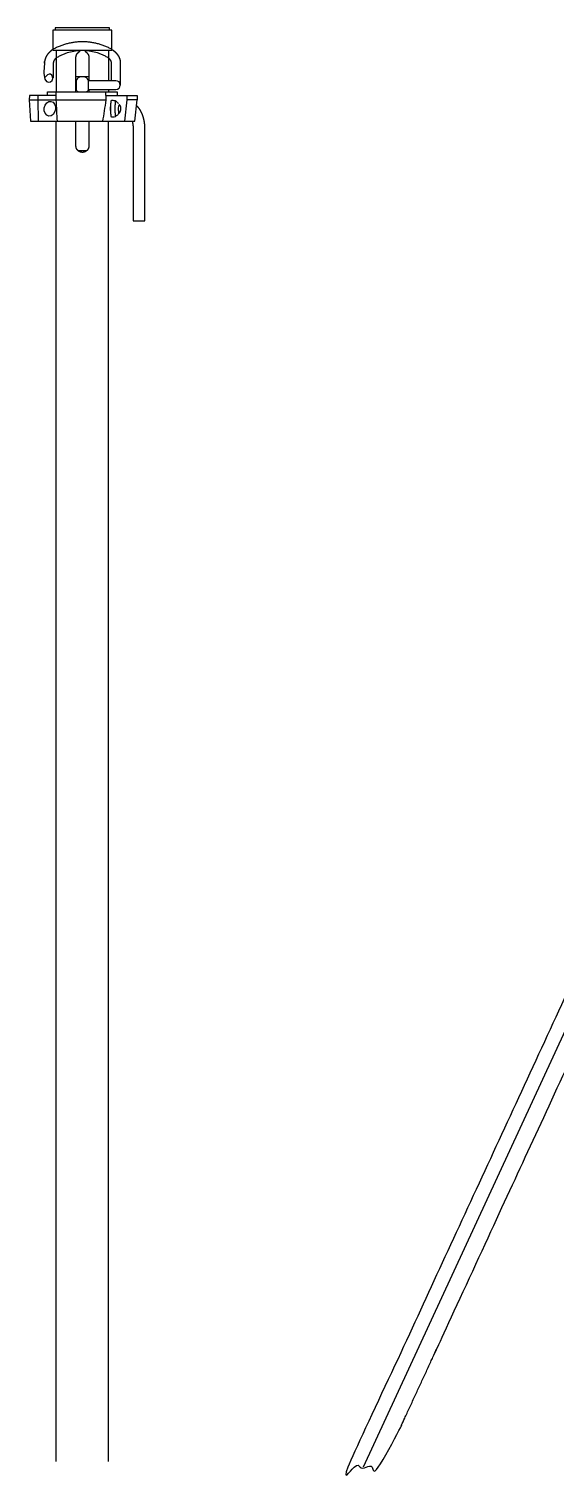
# Model space of a CAD drawing. Header units: millimetres. Extents: x 1924 to 471109, y -30014 to 109986.
# Drawn here: x 426840 to 427555, y 20399 to 22371 of the extents above; entities that cross this region are included whole.
import ezdxf

# ---------------------------------------------------------------- set-up
doc = ezdxf.new("R2010")
doc.units = ezdxf.units.MM
doc.header["$LTSCALE"] = 100
doc.linetypes.add('104', pattern=[4, 2, -2])
doc.layers.add('PERI_HIDDEN', color=30, linetype='104', plot=False)

msp = doc.modelspace()

# ---------------------------------------------------------------- linework, layer by layer
at = {"color": 0, "linetype": 'ByBlock'}
for p, q in [((426876.81, 22342.794), (426876.81, 22286.294)), ((426947.9, 22342.794), (426947.9, 22301.294)), ((426921.105, 22306.294), (426903.605, 22306.294)), ((426921.105, 22289.294), (426921.105, 22286.294)), ((426947.9, 22289.294), (426947.9, 22286.294)), ((426972.625, 22281.294), (426972.625, 22275.294)), ((426918.213, 22206.294), (426906.498, 22206.294)), ((427640.68, 21170.204), (427293.746, 20420.294))]:
    msp.add_line(p, q, dxfattribs=at)
msp.add_lwpolyline([(426952.355, 22342.794), (426952.355, 22369.794), (426872.355, 22369.794), (426872.355, 22342.794)], close=True, dxfattribs=at)
for points in [[(426949.355, 22369.794), (426949.355, 22372.794), (426875.355, 22372.794), (426875.355, 22369.794)], [(426876.81, 22332.074), (426876.74, 22332.012), (426876.67, 22331.95), (426876.601, 22331.889), (426876.533, 22331.827), (426876.466, 22331.765), (426876.399, 22331.704), (426876.333, 22331.642), (426876.267, 22331.581), (426876.203, 22331.519), (426876.139, 22331.458), (426876.075, 22331.397), (426876.012, 22331.335), (426875.95, 22331.274), (426875.889, 22331.213), (426875.829, 22331.152), (426875.769, 22331.091), (426875.709, 22331.03), (426875.651, 22330.97), (426875.593, 22330.909), (426875.536, 22330.848), (426875.48, 22330.788), (426875.424, 22330.728), (426875.369, 22330.667), (426875.315, 22330.607), (426875.261, 22330.547), (426875.209, 22330.488), (426875.156, 22330.428), (426875.105, 22330.368), (426875.054, 22330.309), (426875.004, 22330.25), (426874.955, 22330.191), (426874.906, 22330.132), (426874.858, 22330.073), (426874.81, 22330.014), (426874.764, 22329.955), (426874.718, 22329.897), (426874.672, 22329.839), (426874.627, 22329.78), (426874.583, 22329.722), (426874.54, 22329.665), (426874.497, 22329.607), (426874.455, 22329.549), (426874.413, 22329.492), (426874.373, 22329.435), (426874.332, 22329.378), (426874.293, 22329.321), (426874.254, 22329.264), (426874.215, 22329.208), (426874.178, 22329.151), (426874.141, 22329.095), (426874.104, 22329.039), (426874.068, 22328.983), (426874.033, 22328.927), (426873.998, 22328.872), (426873.964, 22328.817), (426873.931, 22328.762), (426873.898, 22328.707), (426873.865, 22328.652), (426873.834, 22328.597), (426873.803, 22328.543), (426873.772, 22328.489), (426873.742, 22328.435), (426873.713, 22328.381), (426873.684, 22328.327), (426873.656, 22328.274), (426873.628, 22328.22), (426873.601, 22328.167), (426873.574, 22328.115), (426873.548, 22328.062), (426873.523, 22328.01), (426873.498, 22327.957), (426873.474, 22327.905), (426873.45, 22327.854), (426873.427, 22327.802), (426873.404, 22327.751), (426873.382, 22327.7), (426873.36, 22327.649), (426873.339, 22327.598), (426873.318, 22327.548), (426873.298, 22327.497), (426873.279, 22327.447), (426873.259, 22327.398), (426873.241, 22327.348), (426873.223, 22327.299), (426873.205, 22327.25), (426873.188, 22327.201), (426873.172, 22327.152), (426873.156, 22327.104), (426873.14, 22327.056), (426873.125, 22327.008), (426873.11, 22326.96), (426873.096, 22326.913), (426873.082, 22326.865), (426873.069, 22326.818), (426873.056, 22326.771), (426873.044, 22326.725), (426873.032, 22326.678), (426873.02, 22326.632), (426873.009, 22326.586), (426872.998, 22326.539), (426872.988, 22326.494), (426872.978, 22326.448), (426872.968, 22326.402), (426872.959, 22326.357), (426872.95, 22326.311), (426872.942, 22326.266), (426872.934, 22326.221), (426872.927, 22326.176), (426872.919, 22326.131), (426872.913, 22326.087), (426872.906, 22326.042), (426872.9, 22325.997), (426872.895, 22325.953), (426872.89, 22325.909), (426872.885, 22325.864), (426872.88, 22325.82), (426872.876, 22325.776), (426872.873, 22325.732), (426872.866, 22325.644), (426872.861, 22325.556), (426872.858, 22325.469), (426872.856, 22325.381), (426872.855, 22325.294), (426872.855, 22305.294)], [(426903.605, 22286.294), (426903.605, 22332.794), (426903.607, 22332.939), (426903.61, 22333.085), (426903.617, 22333.231), (426903.626, 22333.378), (426903.637, 22333.526), (426903.651, 22333.674), (426903.668, 22333.822), (426903.687, 22333.97), (426903.708, 22334.118), (426903.733, 22334.267), (426903.759, 22334.416), (426903.789, 22334.564), (426903.82, 22334.712), (426903.855, 22334.86), (426903.892, 22335.008), (426903.932, 22335.155), (426903.974, 22335.301), (426904.018, 22335.447), (426904.066, 22335.592), (426904.116, 22335.737), (426904.168, 22335.881), (426904.223, 22336.023), (426904.281, 22336.165), (426904.341, 22336.305), (426904.404, 22336.445), (426904.469, 22336.583), (426904.536, 22336.72), (426904.606, 22336.855), (426904.678, 22336.989), (426904.753, 22337.122), (426904.829, 22337.253), (426904.908, 22337.383), (426904.988, 22337.511), (426905.071, 22337.637), (426905.155, 22337.762), (426905.241, 22337.885), (426905.329, 22338.006), (426905.419, 22338.125), (426905.511, 22338.242), (426905.604, 22338.358), (426905.698, 22338.471), (426905.794, 22338.582), (426905.891, 22338.691), (426905.99, 22338.798), (426906.09, 22338.902), (426906.191, 22339.004), (426906.294, 22339.105), (426906.4, 22339.204), (426906.508, 22339.303), (426906.617, 22339.399), (426906.729, 22339.495), (426906.844, 22339.589), (426906.96, 22339.681), (426907.078, 22339.772), (426907.198, 22339.861), (426907.32, 22339.949), (426907.443, 22340.034), (426907.569, 22340.118), (426907.696, 22340.199), (426907.825, 22340.279), (426907.955, 22340.357), (426908.087, 22340.432), (426908.22, 22340.505), (426908.355, 22340.576), (426908.355, 22342.794)], [(426916.355, 22342.794), (426916.355, 22340.576), (426916.49, 22340.505), (426916.624, 22340.432), (426916.756, 22340.357), (426916.886, 22340.279), (426917.015, 22340.199), (426917.142, 22340.118), (426917.267, 22340.034), (426917.391, 22339.949), (426917.513, 22339.861), (426917.633, 22339.772), (426917.751, 22339.681), (426917.867, 22339.589), (426917.981, 22339.495), (426918.093, 22339.399), (426918.203, 22339.303), (426918.311, 22339.204), (426918.416, 22339.105), (426918.519, 22339.004), (426918.621, 22338.902), (426918.721, 22338.798), (426918.819, 22338.691), (426918.917, 22338.582), (426919.013, 22338.471), (426919.107, 22338.358), (426919.2, 22338.242), (426919.291, 22338.125), (426919.381, 22338.006), (426919.469, 22337.885), (426919.556, 22337.762), (426919.64, 22337.637), (426919.722, 22337.511), (426919.803, 22337.383), (426919.882, 22337.253), (426919.958, 22337.122), (426920.032, 22336.989), (426920.105, 22336.855), (426920.174, 22336.72), (426920.242, 22336.583), (426920.307, 22336.445), (426920.37, 22336.305), (426920.43, 22336.165), (426920.488, 22336.023), (426920.543, 22335.881), (426920.595, 22335.737), (426920.645, 22335.592), (426920.692, 22335.447), (426920.737, 22335.301), (426920.779, 22335.155), (426920.819, 22335.008), (426920.856, 22334.86), (426920.89, 22334.712), (426920.922, 22334.564), (426920.951, 22334.416), (426920.978, 22334.267), (426921.002, 22334.118), (426921.024, 22333.97), (426921.043, 22333.822), (426921.06, 22333.674), (426921.074, 22333.526), (426921.085, 22333.378), (426921.094, 22333.231), (426921.1, 22333.085), (426921.104, 22332.939), (426921.105, 22332.794), (426921.105, 22301.294)], [(426951.855, 22301.294), (426951.855, 22325.294), (426951.855, 22325.381), (426951.853, 22325.469), (426951.849, 22325.557), (426951.845, 22325.645), (426951.839, 22325.734), (426951.831, 22325.823), (426951.822, 22325.912), (426951.817, 22325.957), (426951.812, 22326.002), (426951.806, 22326.047), (426951.8, 22326.092), (426951.793, 22326.137), (426951.786, 22326.182), (426951.779, 22326.228), (426951.771, 22326.273), (426951.763, 22326.319), (426951.754, 22326.365), (426951.745, 22326.41), (426951.736, 22326.456), (426951.726, 22326.503), (426951.716, 22326.549), (426951.705, 22326.595), (426951.694, 22326.642), (426951.683, 22326.688), (426951.671, 22326.735), (426951.658, 22326.782), (426951.645, 22326.829), (426951.632, 22326.877), (426951.618, 22326.924), (426951.604, 22326.972), (426951.589, 22327.019), (426951.574, 22327.067), (426951.558, 22327.115), (426951.542, 22327.164), (426951.526, 22327.212), (426951.509, 22327.261), (426951.491, 22327.309), (426951.473, 22327.358), (426951.454, 22327.407), (426951.435, 22327.457), (426951.416, 22327.506), (426951.396, 22327.556), (426951.375, 22327.606), (426951.354, 22327.656), (426951.332, 22327.706), (426951.31, 22327.756), (426951.287, 22327.807), (426951.264, 22327.858), (426951.24, 22327.909), (426951.216, 22327.96), (426951.191, 22328.012), (426951.166, 22328.063), (426951.14, 22328.115), (426951.114, 22328.167), (426951.086, 22328.22), (426951.059, 22328.272), (426951.031, 22328.325), (426951.002, 22328.378), (426950.973, 22328.431), (426950.943, 22328.485), (426950.912, 22328.539), (426950.881, 22328.593), (426950.85, 22328.647), (426950.817, 22328.701), (426950.785, 22328.756), (426950.751, 22328.811), (426950.717, 22328.866), (426950.682, 22328.922), (426950.647, 22328.978), (426950.611, 22329.033), (426950.575, 22329.09), (426950.537, 22329.146), (426950.5, 22329.202), (426950.461, 22329.259), (426950.422, 22329.316), (426950.382, 22329.373), (426950.342, 22329.43), (426950.301, 22329.488), (426950.259, 22329.545), (426950.216, 22329.603), (426950.173, 22329.661), (426950.13, 22329.719), (426950.085, 22329.777), (426950.04, 22329.836), (426949.995, 22329.894), (426949.948, 22329.953), (426949.901, 22330.012), (426949.854, 22330.071), (426949.805, 22330.13), (426949.756, 22330.189), (426949.707, 22330.248), (426949.656, 22330.308), (426949.605, 22330.368), (426949.554, 22330.427), (426949.501, 22330.487), (426949.448, 22330.547), (426949.395, 22330.607), (426949.34, 22330.667), (426949.285, 22330.728), (426949.23, 22330.788), (426949.173, 22330.849), (426949.116, 22330.909), (426949.058, 22330.97), (426949, 22331.031), (426948.941, 22331.091), (426948.881, 22331.152), (426948.821, 22331.213), (426948.759, 22331.274), (426948.697, 22331.336), (426948.635, 22331.397), (426948.572, 22331.458), (426948.508, 22331.519), (426948.443, 22331.581), (426948.378, 22331.642), (426948.311, 22331.704), (426948.245, 22331.765), (426948.177, 22331.827), (426948.109, 22331.889), (426948.04, 22331.95), (426947.971, 22332.012), (426947.9, 22332.074)], [(426952.434, 22343.7), (426952.434, 22343.7), (426952.513, 22343.646), (426952.591, 22343.592), (426952.669, 22343.538), (426952.747, 22343.484), (426952.825, 22343.43), (426952.903, 22343.375), (426952.98, 22343.321), (426953.057, 22343.266), (426953.134, 22343.211), (426953.211, 22343.156), (426953.288, 22343.101), (426953.364, 22343.045), (426953.44, 22342.99), (426953.516, 22342.934), (426953.592, 22342.879), (426953.667, 22342.823), (426953.743, 22342.767), (426953.818, 22342.71), (426953.893, 22342.654), (426953.967, 22342.598), (426954.042, 22342.541), (426954.116, 22342.484), (426954.19, 22342.427), (426954.264, 22342.37), (426954.337, 22342.313), (426954.411, 22342.256), (426954.484, 22342.198), (426954.557, 22342.141), (426954.629, 22342.083), (426954.702, 22342.025), (426954.774, 22341.967), (426954.846, 22341.909), (426954.918, 22341.851), (426954.99, 22341.792), (426955.061, 22341.733), (426955.132, 22341.675), (426955.203, 22341.616), (426955.274, 22341.557), (426955.344, 22341.497), (426955.415, 22341.438), (426955.485, 22341.379), (426955.555, 22341.319), (426955.624, 22341.259), (426955.694, 22341.199), (426955.763, 22341.139), (426955.832, 22341.079), (426955.9, 22341.018), (426955.969, 22340.958), (426956.037, 22340.897), (426956.105, 22340.836), (426956.173, 22340.775), (426956.241, 22340.714), (426956.308, 22340.653), (426956.375, 22340.592), (426956.442, 22340.53), (426956.509, 22340.468), (426956.575, 22340.406), (426956.641, 22340.344), (426956.707, 22340.282), (426956.773, 22340.22), (426956.839, 22340.157), (426956.904, 22340.094), (426956.969, 22340.032), (426957.034, 22339.969), (426957.098, 22339.905), (426957.163, 22339.842), (426957.227, 22339.779), (426957.29, 22339.715), (426957.354, 22339.651), (426957.417, 22339.587), (426957.481, 22339.523), (426957.543, 22339.459), (426957.606, 22339.395), (426957.668, 22339.33), (426957.731, 22339.266), (426957.792, 22339.201), (426957.854, 22339.136), (426957.916, 22339.071), (426957.977, 22339.005), (426958.038, 22338.94), (426958.098, 22338.874), (426958.159, 22338.809), (426958.219, 22338.743), (426958.279, 22338.677), (426958.338, 22338.61), (426958.398, 22338.544), (426958.457, 22338.478), (426958.515, 22338.411), (426958.574, 22338.344), (426958.632, 22338.277), (426958.69, 22338.21), (426958.748, 22338.143), (426958.806, 22338.075), (426958.863, 22338.008), (426958.92, 22337.94), (426958.977, 22337.872), (426959.033, 22337.804), (426959.089, 22337.736), (426959.145, 22337.667), (426959.201, 22337.599), (426959.256, 22337.53), (426959.311, 22337.461), (426959.366, 22337.392), (426959.421, 22337.323), (426959.475, 22337.254), (426959.529, 22337.184), (426959.583, 22337.115), (426959.636, 22337.045), (426959.689, 22336.975), (426959.742, 22336.905), (426959.795, 22336.835), (426959.847, 22336.764), (426959.899, 22336.694), (426959.951, 22336.623), (426960.002, 22336.552), (426960.053, 22336.481), (426960.104, 22336.41), (426960.155, 22336.339), (426960.205, 22336.267), (426960.255, 22336.196), (426960.305, 22336.124), (426960.354, 22336.052), (426960.404, 22335.98), (426960.452, 22335.908), (426960.501, 22335.835), (426960.549, 22335.763), (426960.597, 22335.69), (426960.645, 22335.617), (426960.692, 22335.544), (426960.739, 22335.471), (426960.786, 22335.398), (426960.832, 22335.324), (426960.879, 22335.25), (426960.924, 22335.177), (426960.97, 22335.103), (426961.015, 22335.028), (426961.06, 22334.954), (426961.105, 22334.88), (426961.149, 22334.805), (426961.193, 22334.73), (426961.237, 22334.656), (426961.28, 22334.581), (426961.323, 22334.505), (426961.366, 22334.43), (426961.408, 22334.354), (426961.451, 22334.279), (426961.492, 22334.203), (426961.534, 22334.127), (426961.575, 22334.051), (426961.616, 22333.974), (426961.656, 22333.898), (426961.697, 22333.821), (426961.736, 22333.745), (426961.776, 22333.668), (426961.815, 22333.591), (426961.854, 22333.513), (426961.893, 22333.436), (426961.931, 22333.358), (426961.969, 22333.281), (426962.007, 22333.203), (426962.044, 22333.125), (426962.081, 22333.046), (426962.117, 22332.968), (426962.153, 22332.89), (426962.189, 22332.811), (426962.225, 22332.732), (426962.26, 22332.653), (426962.295, 22332.574), (426962.329, 22332.495), (426962.363, 22332.415), (426962.397, 22332.336), (426962.43, 22332.256), (426962.463, 22332.176), (426962.496, 22332.096), (426962.528, 22332.016), (426962.56, 22331.936), (426962.592, 22331.855), (426962.623, 22331.775), (426962.654, 22331.694), (426962.684, 22331.613), (426962.714, 22331.532), (426962.744, 22331.451), (426962.773, 22331.37), (426962.802, 22331.289), (426962.831, 22331.207), (426962.859, 22331.126), (426962.887, 22331.044), (426962.915, 22330.962), (426962.942, 22330.881), (426962.969, 22330.798), (426962.995, 22330.716), (426963.021, 22330.634), (426963.047, 22330.552), (426963.072, 22330.469), (426963.097, 22330.387), (426963.121, 22330.304), (426963.145, 22330.221), (426963.169, 22330.138), (426963.192, 22330.055), (426963.215, 22329.972), (426963.238, 22329.889), (426963.26, 22329.806), (426963.282, 22329.722), (426963.303, 22329.639), (426963.324, 22329.555), (426963.345, 22329.472), (426963.365, 22329.388), (426963.385, 22329.304), (426963.404, 22329.22), (426963.423, 22329.136), (426963.442, 22329.052), (426963.46, 22328.968), (426963.478, 22328.884), (426963.496, 22328.799), (426963.513, 22328.715), (426963.529, 22328.631), (426963.546, 22328.546), (426963.562, 22328.461), (426963.577, 22328.377), (426963.592, 22328.292), (426963.607, 22328.207), (426963.621, 22328.122), (426963.635, 22328.037), (426963.648, 22327.952), (426963.661, 22327.867), (426963.674, 22327.782), (426963.686, 22327.697), (426963.698, 22327.612), (426963.709, 22327.526), (426963.72, 22327.441), (426963.73, 22327.355), (426963.741, 22327.27), (426963.75, 22327.184), (426963.759, 22327.099), (426963.768, 22327.013), (426963.777, 22326.928), (426963.785, 22326.842), (426963.792, 22326.756), (426963.799, 22326.67), (426963.806, 22326.585), (426963.812, 22326.499), (426963.818, 22326.413), (426963.824, 22326.327), (426963.829, 22326.241), (426963.833, 22326.155), (426963.838, 22326.069), (426963.841, 22325.983), (426963.845, 22325.897), (426963.847, 22325.811), (426963.85, 22325.725), (426963.852, 22325.639), (426963.853, 22325.553), (426963.854, 22325.466), (426963.855, 22325.38), (426963.855, 22325.294), (426963.855, 22295.294)], [(426876.32, 22286.294), (426876.314, 22285.296), (426876.309, 22284.297), (426876.303, 22283.297), (426876.297, 22282.296), (426876.292, 22281.294), (426840.303, 22281.294), (426839.886, 22275.294), (426944.824, 22275.294)], [(426864.843, 22281.294), (426865.105, 22286.294), (426959.455, 22286.294), (426959.717, 22281.294)], [(426876.433, 22286.294), (426876.421, 22284.105), (426876.409, 22281.91), (426876.397, 22279.71), (426876.385, 22277.505), (426876.373, 22275.294), (426876.575, 22271.482), (426876.778, 22267.724), (426876.981, 22264.02), (426877.185, 22260.37), (426877.39, 22256.773), (426877.596, 22253.228), (426877.802, 22249.736), (426878.009, 22246.294)], [(426940.165, 22246.294), (426940.719, 22249.724), (426941.281, 22253.207), (426941.851, 22256.745), (426942.428, 22260.339), (426943.014, 22263.989), (426943.609, 22267.698), (426944.212, 22271.466), (426944.824, 22275.294), (426944.302, 22286.294)], [(426839.886, 22275.294), (426841.972, 22246.294), (426983.541, 22246.294), (426986.625, 22275.294), (426972.625, 22275.294), (426969.541, 22246.294)], [(426852.523, 22246.294), (426852.386, 22275.294), (426852.468, 22281.294)], [(426944.539, 22281.294), (426986.625, 22281.294), (426986.625, 22275.294)], [(426979.965, 22246.294), (426980.004, 22246.141), (426980.044, 22245.987), (426980.083, 22245.832), (426980.121, 22245.677), (426980.159, 22245.52), (426980.196, 22245.363), (426980.233, 22245.205), (426980.269, 22245.046), (426980.305, 22244.886), (426980.34, 22244.726), (426980.374, 22244.565), (426980.408, 22244.403), (426980.442, 22244.24), (426980.474, 22244.076), (426980.538, 22243.747), (426980.6, 22243.416), (426980.659, 22243.081), (426980.716, 22242.745), (426980.771, 22242.405), (426980.822, 22242.064), (426980.872, 22241.72), (426980.919, 22241.374), (426980.963, 22241.027), (426981.005, 22240.677), (426981.044, 22240.326), (426981.08, 22239.973), (426981.114, 22239.619), (426981.145, 22239.264), (426981.174, 22238.907), (426981.2, 22238.549), (426981.223, 22238.19), (426981.243, 22237.83), (426981.261, 22237.469), (426981.276, 22237.108), (426981.289, 22236.745), (426981.299, 22236.383), (426981.305, 22236.02), (426981.31, 22235.657), (426981.311, 22235.294), (426981.311, 22111.294), (426997.311, 22111.294), (426997.311, 22235.294), (426997.31, 22235.588), (426997.308, 22235.883), (426997.305, 22236.177), (426997.3, 22236.472), (426997.294, 22236.766), (426997.287, 22237.06), (426997.278, 22237.354), (426997.268, 22237.648), (426997.256, 22237.942), (426997.243, 22238.236), (426997.229, 22238.529), (426997.214, 22238.822), (426997.197, 22239.115), (426997.178, 22239.408), (426997.159, 22239.701), (426997.138, 22239.993), (426997.115, 22240.285), (426997.092, 22240.577), (426997.067, 22240.868), (426997.04, 22241.159), (426997.012, 22241.45), (426996.983, 22241.74), (426996.953, 22242.03), (426996.921, 22242.32), (426996.888, 22242.609), (426996.853, 22242.898), (426996.818, 22243.186), (426996.78, 22243.474), (426996.742, 22243.761), (426996.702, 22244.048), (426996.661, 22244.334), (426996.618, 22244.62), (426996.574, 22244.905), (426996.529, 22245.19), (426996.482, 22245.474), (426996.434, 22245.757), (426996.385, 22246.04), (426996.334, 22246.322), (426996.282, 22246.603), (426996.229, 22246.884), (426996.174, 22247.164), (426996.118, 22247.443), (426996.061, 22247.722), (426996.002, 22248), (426995.942, 22248.277), (426995.88, 22248.553), (426995.817, 22248.829), (426995.753, 22249.104), (426995.688, 22249.378), (426995.621, 22249.651), (426995.552, 22249.923), (426995.483, 22250.195), (426995.412, 22250.465), (426995.339, 22250.735), (426995.266, 22251.004), (426995.191, 22251.272), (426995.114, 22251.539), (426995.036, 22251.805), (426994.957, 22252.071), (426994.877, 22252.335), (426994.795, 22252.598), (426994.711, 22252.86), (426994.627, 22253.121), (426994.541, 22253.382), (426994.497, 22253.511), (426994.453, 22253.641), (426994.409, 22253.77), (426994.364, 22253.899), (426994.319, 22254.028), (426994.274, 22254.156), (426994.228, 22254.284), (426994.182, 22254.412), (426994.136, 22254.54), (426994.089, 22254.667), (426994.042, 22254.794), (426993.995, 22254.921), (426993.947, 22255.047), (426993.899, 22255.174), (426993.851, 22255.299), (426993.802, 22255.425), (426993.753, 22255.551), (426993.704, 22255.676), (426993.654, 22255.8), (426993.604, 22255.925), (426993.553, 22256.049), (426993.502, 22256.173), (426993.451, 22256.297), (426993.4, 22256.42), (426993.348, 22256.543), (426993.295, 22256.666), (426993.243, 22256.788), (426993.19, 22256.911), (426993.136, 22257.032), (426993.083, 22257.154), (426993.028, 22257.275), (426992.974, 22257.396), (426992.919, 22257.517), (426992.864, 22257.637), (426992.808, 22257.757), (426992.752, 22257.877), (426992.696, 22257.996), (426992.639, 22258.116), (426992.582, 22258.234), (426992.525, 22258.353), (426992.467, 22258.471), (426992.409, 22258.589), (426992.35, 22258.706), (426992.291, 22258.823), (426992.231, 22258.94), (426992.172, 22259.057), (426992.111, 22259.173), (426992.051, 22259.289), (426991.99, 22259.404), (426991.929, 22259.52), (426991.867, 22259.635), (426991.805, 22259.749), (426991.742, 22259.863), (426991.679, 22259.977), (426991.616, 22260.091), (426991.552, 22260.204), (426991.488, 22260.317), (426991.423, 22260.429), (426991.358, 22260.541), (426991.293, 22260.653), (426991.227, 22260.765), (426991.161, 22260.876), (426991.095, 22260.986), (426991.028, 22261.097), (426990.96, 22261.207), (426990.892, 22261.316), (426990.824, 22261.426), (426990.755, 22261.535), (426990.686, 22261.643), (426990.617, 22261.752), (426990.547, 22261.859), (426990.477, 22261.967), (426990.406, 22262.074), (426990.335, 22262.181), (426990.263, 22262.287), (426990.191, 22262.393), (426990.119, 22262.499), (426990.046, 22262.604), (426989.972, 22262.709), (426989.899, 22262.813), (426989.824, 22262.918), (426989.75, 22263.021), (426989.675, 22263.125), (426989.599, 22263.228), (426989.523, 22263.33), (426989.446, 22263.433), (426989.369, 22263.534), (426989.292, 22263.636), (426989.214, 22263.737), (426989.136, 22263.837), (426989.057, 22263.938), (426988.978, 22264.037), (426988.898, 22264.137), (426988.817, 22264.236), (426988.737, 22264.334), (426988.655, 22264.432), (426988.574, 22264.53), (426988.491, 22264.627), (426988.409, 22264.724), (426988.325, 22264.82), (426988.241, 22264.916), (426988.157, 22265.011), (426988.072, 22265.106), (426987.987, 22265.201), (426987.901, 22265.295), (426987.815, 22265.388), (426987.728, 22265.481), (426987.641, 22265.574), (426987.553, 22265.666), (426987.464, 22265.757), (426987.375, 22265.849), (426987.286, 22265.939), (426987.196, 22266.029), (426987.105, 22266.119), (426987.014, 22266.208), (426986.922, 22266.297), (426986.83, 22266.385), (426986.737, 22266.472), (426986.643, 22266.56), (426986.549, 22266.646), (426986.455, 22266.732), (426986.36, 22266.818), (426986.264, 22266.903), (426986.168, 22266.987), (426986.071, 22267.071), (426985.974, 22267.154), (426985.876, 22267.237), (426985.777, 22267.319)], [(426876.855, 20428.294), (426876.855, 22122.544), (426876.81, 22137.544), (426876.81, 22246.294)], [(426921.105, 22246.294), (426921.105, 22212.794), (426921.105, 22212.69), (426921.103, 22212.586), (426921.099, 22212.482), (426921.095, 22212.377), (426921.089, 22212.272), (426921.082, 22212.167), (426921.073, 22212.061), (426921.064, 22211.956), (426921.053, 22211.85), (426921.04, 22211.744), (426921.027, 22211.638), (426921.012, 22211.532), (426920.995, 22211.425), (426920.978, 22211.319), (426920.959, 22211.213), (426920.939, 22211.107), (426920.917, 22211.001), (426920.894, 22210.895), (426920.87, 22210.789), (426920.845, 22210.683), (426920.818, 22210.578), (426920.79, 22210.473), (426920.761, 22210.368), (426920.73, 22210.263), (426920.698, 22210.158), (426920.664, 22210.054), (426920.63, 22209.951), (426920.594, 22209.848), (426920.557, 22209.745), (426920.518, 22209.643), (426920.478, 22209.541), (426920.437, 22209.439), (426920.394, 22209.339), (426920.35, 22209.239), (426920.305, 22209.139), (426920.259, 22209.04), (426920.211, 22208.942), (426920.162, 22208.844), (426920.112, 22208.748), (426920.061, 22208.651), (426920.009, 22208.556), (426919.955, 22208.461), (426919.901, 22208.367), (426919.845, 22208.274), (426919.789, 22208.182), (426919.731, 22208.09), (426919.672, 22208), (426919.612, 22207.91), (426919.552, 22207.821), (426919.49, 22207.733), (426919.428, 22207.646), (426919.364, 22207.56), (426919.3, 22207.474), (426919.235, 22207.39), (426919.169, 22207.307), (426919.103, 22207.225), (426919.035, 22207.144), (426918.967, 22207.064), (426918.898, 22206.985), (426918.828, 22206.907), (426918.758, 22206.83), (426918.687, 22206.755), (426918.615, 22206.68), (426918.543, 22206.607), (426918.47, 22206.535), (426918.395, 22206.463), (426918.32, 22206.392), (426918.243, 22206.322), (426918.165, 22206.252), (426918.086, 22206.183), (426918.006, 22206.115), (426917.925, 22206.047), (426917.843, 22205.981), (426917.76, 22205.915), (426917.676, 22205.85), (426917.59, 22205.785), (426917.504, 22205.722), (426917.417, 22205.66), (426917.329, 22205.598), (426917.24, 22205.537), (426917.15, 22205.478), (426917.06, 22205.419), (426916.968, 22205.361), (426916.876, 22205.305), (426916.783, 22205.249), (426916.689, 22205.194), (426916.594, 22205.141), (426916.498, 22205.089), (426916.402, 22205.037), (426916.305, 22204.987), (426916.208, 22204.938), (426916.11, 22204.891), (426916.011, 22204.844), (426915.911, 22204.799), (426915.811, 22204.755), (426915.71, 22204.713), (426915.609, 22204.672), (426915.507, 22204.632), (426915.405, 22204.593), (426915.302, 22204.556), (426915.199, 22204.52), (426915.095, 22204.485), (426914.991, 22204.452), (426914.887, 22204.42), (426914.782, 22204.389), (426914.677, 22204.359), (426914.572, 22204.331), (426914.466, 22204.305), (426914.361, 22204.279), (426914.255, 22204.255), (426914.149, 22204.232), (426914.043, 22204.211), (426913.936, 22204.19), (426913.83, 22204.172), (426913.724, 22204.154), (426913.618, 22204.138), (426913.512, 22204.123), (426913.405, 22204.109), (426913.299, 22204.097), (426913.194, 22204.086), (426913.088, 22204.076), (426912.982, 22204.067), (426912.877, 22204.06), (426912.772, 22204.054), (426912.667, 22204.05), (426912.563, 22204.047), (426912.459, 22204.045), (426912.355, 22204.044), (426912.252, 22204.045), (426912.148, 22204.047), (426912.043, 22204.05), (426911.938, 22204.054), (426911.833, 22204.06), (426911.728, 22204.067), (426911.623, 22204.076), (426911.517, 22204.086), (426911.411, 22204.097), (426911.305, 22204.109), (426911.199, 22204.123), (426911.093, 22204.138), (426910.987, 22204.154), (426910.88, 22204.172), (426910.774, 22204.19), (426910.668, 22204.211), (426910.562, 22204.232), (426910.456, 22204.255), (426910.35, 22204.279), (426910.244, 22204.305), (426910.139, 22204.331), (426910.034, 22204.359), (426909.929, 22204.389), (426909.824, 22204.42), (426909.719, 22204.452), (426909.615, 22204.485), (426909.512, 22204.52), (426909.409, 22204.556), (426909.306, 22204.593), (426909.203, 22204.632), (426909.102, 22204.672), (426909, 22204.713), (426908.9, 22204.755), (426908.8, 22204.799), (426908.7, 22204.844), (426908.601, 22204.891), (426908.503, 22204.938), (426908.405, 22204.987), (426908.308, 22205.037), (426908.212, 22205.089), (426908.117, 22205.141), (426908.022, 22205.194), (426907.928, 22205.249), (426907.835, 22205.305), (426907.742, 22205.361), (426907.651, 22205.419), (426907.56, 22205.478), (426907.47, 22205.537), (426907.382, 22205.598), (426907.293, 22205.66), (426907.206, 22205.722), (426907.12, 22205.785), (426907.035, 22205.85), (426906.951, 22205.915), (426906.868, 22205.981), (426906.786, 22206.047), (426906.704, 22206.115), (426906.624, 22206.183), (426906.545, 22206.252), (426906.468, 22206.322), (426906.391, 22206.392), (426906.315, 22206.463), (426906.241, 22206.535), (426906.168, 22206.607), (426906.096, 22206.68), (426906.024, 22206.755), (426905.953, 22206.83), (426905.882, 22206.907), (426905.813, 22206.985), (426905.744, 22207.064), (426905.676, 22207.144), (426905.608, 22207.225), (426905.541, 22207.307), (426905.476, 22207.39), (426905.41, 22207.474), (426905.346, 22207.56), (426905.283, 22207.646), (426905.22, 22207.733), (426905.159, 22207.821), (426905.098, 22207.91), (426905.038, 22208), (426904.98, 22208.09), (426904.922, 22208.182), (426904.865, 22208.274), (426904.81, 22208.367), (426904.755, 22208.461), (426904.702, 22208.556), (426904.65, 22208.651), (426904.598, 22208.748), (426904.548, 22208.844), (426904.5, 22208.942), (426904.452, 22209.04), (426904.405, 22209.139), (426904.36, 22209.239), (426904.316, 22209.339), (426904.274, 22209.439), (426904.233, 22209.541), (426904.193, 22209.643), (426904.154, 22209.745), (426904.117, 22209.848), (426904.081, 22209.951), (426904.046, 22210.054), (426904.013, 22210.158), (426903.981, 22210.263), (426903.95, 22210.368), (426903.921, 22210.473), (426903.893, 22210.578), (426903.866, 22210.683), (426903.84, 22210.789), (426903.816, 22210.895), (426903.793, 22211.001), (426903.772, 22211.107), (426903.752, 22211.213), (426903.733, 22211.319), (426903.715, 22211.425), (426903.699, 22211.532), (426903.684, 22211.638), (426903.67, 22211.744), (426903.658, 22211.85), (426903.647, 22211.956), (426903.637, 22212.061), (426903.629, 22212.167), (426903.622, 22212.272), (426903.616, 22212.377), (426903.611, 22212.482), (426903.608, 22212.586), (426903.606, 22212.69), (426903.605, 22212.794), (426903.605, 22246.294)], [(426947.855, 20428.294), (426947.855, 22122.544), (426947.9, 22137.544), (426947.9, 22246.294)]]:
    msp.add_lwpolyline(points, dxfattribs=at)
for points in [[(426906.355, 22286.294, -0.41421356), (426904.355, 22288.294), (426904.355, 22302.294)], [(426920.355, 22302.294), (426920.355, 22288.294, -0.41421356), (426918.355, 22286.294)], [(426920.355, 22289.294), (426957.855, 22289.294, 1), (426957.855, 22301.294), (426920.355, 22301.294)]]:
    msp.add_lwpolyline(points, format="xyb", dxfattribs=at)
for centre, start, end in [((426910.355, 22299.794), 90, 157.380135), ((426914.355, 22299.794), 22.619865, 90)]:
    msp.add_arc(centre, 6.5, start, end, dxfattribs=at)
msp.add_ellipse((426868.166, 22263.294), major_axis=(-1.499, -9.935), ratio=0.76164659, dxfattribs=at)
for centre, major_axis, ratio, start_param, end_param in [((426957.317, 22263.294), (0, 8.5), 0.8660254, 1.21344347, 1.92814919), ((426855.341, 22263.294), (1.456, -9.972), 0.50974852, 1.21159877, 1.5187321)]:
    msp.add_ellipse(centre, major_axis=major_axis, ratio=ratio, start_param=start_param, end_param=end_param, dxfattribs=at)
for points, weights, knots in [([(426872.355, 22343.74), (426872.316, 22343.72), (426872.276, 22343.7), (426872.237, 22343.673), (426872.198, 22343.646), (426872.159, 22343.619), (426872.119, 22343.592), (426872.08, 22343.565), (426872.041, 22343.538), (426872.002, 22343.511), (426871.963, 22343.484), (426871.924, 22343.457), (426871.885, 22343.43), (426871.847, 22343.402), (426871.808, 22343.375), (426871.769, 22343.348), (426871.73, 22343.321), (426871.692, 22343.293), (426871.653, 22343.266), (426871.615, 22343.238), (426871.576, 22343.211), (426871.538, 22343.183), (426871.5, 22343.156), (426871.461, 22343.128), (426871.423, 22343.101), (426871.385, 22343.073), (426871.347, 22343.045), (426871.309, 22343.018), (426871.27, 22342.99), (426871.233, 22342.962), (426871.195, 22342.934), (426871.157, 22342.906), (426871.119, 22342.879), (426871.081, 22342.851), (426871.043, 22342.823), (426871.006, 22342.795), (426870.968, 22342.767), (426870.931, 22342.738), (426870.893, 22342.71), (426870.856, 22342.682), (426870.818, 22342.654), (426870.781, 22342.626), (426870.743, 22342.598), (426870.706, 22342.569), (426870.669, 22342.541), (426870.632, 22342.513), (426870.595, 22342.484), (426870.558, 22342.456), (426870.521, 22342.427), (426870.484, 22342.399), (426870.447, 22342.37), (426870.41, 22342.342), (426870.373, 22342.313), (426870.336, 22342.284), (426870.3, 22342.256), (426870.263, 22342.227), (426870.226, 22342.198), (426870.19, 22342.169), (426870.153, 22342.141), (426870.117, 22342.112), (426870.081, 22342.083), (426870.044, 22342.054), (426870.008, 22342.025), (426869.972, 22341.996), (426869.936, 22341.967), (426869.9, 22341.938), (426869.864, 22341.909), (426869.828, 22341.879), (426869.792, 22341.85), (426869.756, 22341.821), (426869.72, 22341.792), (426869.684, 22341.762), (426869.648, 22341.733), (426869.613, 22341.704), (426869.577, 22341.674), (426869.542, 22341.645), (426869.506, 22341.615), (426869.471, 22341.586), (426869.435, 22341.556), (426869.4, 22341.526), (426869.365, 22341.497), (426869.329, 22341.467), (426869.294, 22341.437), (426869.259, 22341.408), (426869.224, 22341.378), (426869.189, 22341.348), (426869.154, 22341.318), (426869.119, 22341.288), (426869.084, 22341.258), (426869.049, 22341.228), (426869.015, 22341.198), (426868.98, 22341.168), (426868.945, 22341.138), (426868.911, 22341.108), (426868.876, 22341.078), (426868.842, 22341.048), (426868.808, 22341.017), (426868.773, 22340.987), (426868.739, 22340.957), (426868.705, 22340.926), (426868.671, 22340.896), (426868.636, 22340.865), (426868.602, 22340.835), (426868.568, 22340.804), (426868.534, 22340.774), (426868.501, 22340.743), (426868.467, 22340.713), (426868.433, 22340.682), (426868.399, 22340.651), (426868.366, 22340.621), (426868.332, 22340.59), (426868.299, 22340.559), (426868.265, 22340.528), (426868.232, 22340.497), (426868.198, 22340.466), (426868.165, 22340.435), (426868.132, 22340.405), (426868.099, 22340.373), (426868.066, 22340.342), (426868.033, 22340.311), (426868, 22340.28), (426867.967, 22340.249), (426867.934, 22340.218), (426867.901, 22340.186), (426867.868, 22340.155), (426867.835, 22340.124), (426867.803, 22340.092), (426867.77, 22340.061), (426867.738, 22340.03), (426867.705, 22339.998), (426867.673, 22339.967), (426867.641, 22339.935), (426867.608, 22339.903), (426867.576, 22339.872), (426867.544, 22339.84), (426867.512, 22339.808), (426867.48, 22339.777), (426867.448, 22339.745), (426867.416, 22339.713), (426867.384, 22339.681), (426867.352, 22339.649), (426867.321, 22339.617), (426867.289, 22339.585), (426867.257, 22339.553), (426867.226, 22339.521), (426867.194, 22339.489), (426867.163, 22339.457), (426867.132, 22339.425), (426867.1, 22339.393), (426867.069, 22339.361), (426867.038, 22339.328), (426867.007, 22339.296), (426866.976, 22339.264), (426866.945, 22339.231), (426866.914, 22339.199), (426866.883, 22339.166), (426866.852, 22339.134), (426866.822, 22339.101), (426866.791, 22339.069), (426866.76, 22339.036), (426866.73, 22339.003), (426866.699, 22338.971), (426866.669, 22338.938), (426866.639, 22338.905), (426866.608, 22338.872), (426866.578, 22338.84), (426866.548, 22338.807), (426866.518, 22338.774), (426866.488, 22338.741), (426866.458, 22338.708), (426866.428, 22338.675), (426866.398, 22338.642), (426866.369, 22338.609), (426866.339, 22338.575), (426866.309, 22338.542), (426866.28, 22338.509), (426866.25, 22338.476), (426866.221, 22338.442), (426866.191, 22338.409), (426866.162, 22338.376), (426866.133, 22338.342), (426866.104, 22338.309), (426866.075, 22338.275), (426866.046, 22338.242), (426866.017, 22338.208), (426865.988, 22338.175), (426865.959, 22338.141), (426865.93, 22338.107), (426865.901, 22338.074), (426865.873, 22338.04), (426865.844, 22338.006), (426865.816, 22337.972), (426865.787, 22337.938), (426865.759, 22337.904), (426865.731, 22337.87), (426865.702, 22337.836), (426865.674, 22337.802), (426865.646, 22337.768), (426865.618, 22337.734), (426865.59, 22337.7), (426865.562, 22337.666), (426865.535, 22337.632), (426865.507, 22337.597), (426865.479, 22337.563), (426865.451, 22337.529), (426865.424, 22337.494), (426865.396, 22337.46), (426865.369, 22337.425), (426865.342, 22337.391), (426865.314, 22337.356), (426865.287, 22337.322), (426865.26, 22337.287), (426865.233, 22337.253), (426865.206, 22337.218), (426865.179, 22337.183), (426865.152, 22337.148), (426865.125, 22337.114), (426865.099, 22337.079), (426865.072, 22337.044), (426865.046, 22337.009), (426865.019, 22336.974), (426864.993, 22336.939), (426864.966, 22336.904), (426864.94, 22336.869), (426864.914, 22336.834), (426864.888, 22336.799), (426864.861, 22336.764), (426864.836, 22336.728), (426864.81, 22336.693), (426864.784, 22336.658), (426864.758, 22336.622), (426864.732, 22336.587), (426864.706, 22336.552), (426864.681, 22336.516), (426864.655, 22336.481), (426864.63, 22336.445), (426864.605, 22336.409), (426864.579, 22336.374), (426864.554, 22336.338), (426864.529, 22336.302), (426864.504, 22336.267), (426864.479, 22336.231), (426864.454, 22336.195), (426864.429, 22336.159), (426864.404, 22336.123), (426864.38, 22336.087), (426864.355, 22336.052), (426864.33, 22336.015), (426864.306, 22335.979), (426864.281, 22335.943), (426864.257, 22335.907), (426864.233, 22335.871), (426864.209, 22335.835), (426864.185, 22335.799), (426864.16, 22335.762), (426864.136, 22335.726), (426864.113, 22335.69), (426864.089, 22335.653), (426864.065, 22335.617), (426864.041, 22335.58), (426864.018, 22335.544), (426863.994, 22335.507), (426863.971, 22335.471), (426863.947, 22335.434), (426863.924, 22335.397), (426863.901, 22335.361), (426863.878, 22335.324), (426863.855, 22335.287), (426863.832, 22335.25), (426863.809, 22335.213), (426863.786, 22335.176), (426863.763, 22335.14), (426863.74, 22335.103), (426863.718, 22335.065), (426863.695, 22335.028), (426863.673, 22334.991), (426863.65, 22334.954), (426863.628, 22334.917), (426863.606, 22334.88), (426863.583, 22334.842), (426863.561, 22334.805), (426863.539, 22334.768), (426863.517, 22334.73), (426863.496, 22334.693), (426863.474, 22334.656), (426863.452, 22334.618), (426863.43, 22334.581), (426863.409, 22334.543), (426863.387, 22334.505), (426863.366, 22334.468), (426863.345, 22334.43), (426863.323, 22334.392), (426863.302, 22334.354), (426863.281, 22334.317), (426863.26, 22334.279), (426863.239, 22334.241), (426863.218, 22334.203), (426863.198, 22334.165), (426863.177, 22334.127), (426863.156, 22334.089), (426863.136, 22334.051), (426863.115, 22334.013), (426863.095, 22333.974), (426863.075, 22333.936), (426863.054, 22333.898), (426863.034, 22333.86), (426863.014, 22333.821), (426862.994, 22333.783), (426862.974, 22333.745), (426862.954, 22333.706), (426862.935, 22333.668), (426862.915, 22333.629), (426862.895, 22333.591), (426862.876, 22333.552), (426862.856, 22333.513), (426862.837, 22333.475), (426862.818, 22333.436), (426862.799, 22333.397), (426862.78, 22333.358), (426862.761, 22333.319), (426862.742, 22333.28), (426862.723, 22333.242), (426862.704, 22333.203), (426862.686, 22333.164), (426862.667, 22333.125), (426862.648, 22333.085), (426862.63, 22333.046), (426862.612, 22333.007), (426862.594, 22332.968), (426862.575, 22332.929), (426862.557, 22332.889), (426862.539, 22332.85), (426862.522, 22332.811), (426862.504, 22332.771), (426862.486, 22332.732), (426862.468, 22332.692), (426862.451, 22332.653), (426862.434, 22332.613), (426862.416, 22332.574), (426862.399, 22332.534), (426862.382, 22332.494), (426862.365, 22332.455), (426862.348, 22332.415), (426862.331, 22332.375), (426862.314, 22332.335), (426862.297, 22332.295), (426862.281, 22332.256), (426862.264, 22332.216), (426862.248, 22332.176), (426862.231, 22332.136), (426862.215, 22332.096), (426862.199, 22332.056), (426862.183, 22332.016), (426862.167, 22331.975), (426862.151, 22331.935), (426862.135, 22331.895), (426862.119, 22331.855), (426862.104, 22331.815), (426862.088, 22331.774), (426862.073, 22331.734), (426862.057, 22331.694), (426862.042, 22331.653), (426862.027, 22331.613), (426862.012, 22331.572), (426861.997, 22331.532), (426861.982, 22331.491), (426861.967, 22331.451), (426861.952, 22331.41), (426861.938, 22331.37), (426861.923, 22331.329), (426861.909, 22331.288), (426861.894, 22331.248), (426861.88, 22331.207), (426861.866, 22331.166), (426861.852, 22331.125), (426861.838, 22331.085), (426861.824, 22331.044), (426861.81, 22331.003), (426861.796, 22330.962), (426861.783, 22330.921), (426861.769, 22330.88), (426861.756, 22330.839), (426861.742, 22330.798), (426861.729, 22330.757), (426861.716, 22330.716), (426861.703, 22330.675), (426861.69, 22330.634), (426861.677, 22330.592), (426861.664, 22330.551), (426861.652, 22330.51), (426861.639, 22330.469), (426861.627, 22330.427), (426861.614, 22330.386), (426861.602, 22330.345), (426861.59, 22330.304), (426861.578, 22330.262), (426861.566, 22330.221), (426861.554, 22330.179), (426861.542, 22330.138), (426861.53, 22330.096), (426861.519, 22330.055), (426861.507, 22330.013), (426861.496, 22329.972), (426861.484, 22329.93), (426861.473, 22329.889), (426861.462, 22329.847), (426861.451, 22329.805), (426861.44, 22329.764), (426861.429, 22329.722), (426861.418, 22329.68), (426861.408, 22329.638), (426861.397, 22329.597), (426861.387, 22329.555), (426861.376, 22329.513), (426861.366, 22329.471), (426861.356, 22329.429), (426861.346, 22329.388), (426861.336, 22329.346), (426861.326, 22329.304), (426861.316, 22329.262), (426861.306, 22329.22), (426861.297, 22329.178), (426861.287, 22329.136), (426861.278, 22329.094), (426861.269, 22329.052), (426861.26, 22329.01), (426861.25, 22328.968), (426861.241, 22328.925), (426861.233, 22328.883), (426861.224, 22328.841), (426861.215, 22328.799), (426861.207, 22328.757), (426861.198, 22328.715), (426861.19, 22328.672), (426861.181, 22328.63), (426861.173, 22328.588), (426861.165, 22328.546), (426861.157, 22328.503), (426861.149, 22328.461), (426861.142, 22328.419), (426861.134, 22328.376), (426861.126, 22328.334), (426861.119, 22328.292), (426861.111, 22328.249), (426861.104, 22328.207), (426861.097, 22328.164), (426861.09, 22328.122), (426861.083, 22328.079), (426861.076, 22328.037), (426861.069, 22327.994), (426861.063, 22327.952), (426861.056, 22327.909), (426861.05, 22327.867), (426861.043, 22327.824), (426861.037, 22327.782), (426861.031, 22327.739), (426861.025, 22327.697), (426861.019, 22327.654), (426861.013, 22327.611), (426861.007, 22327.569), (426861.002, 22327.526), (426860.996, 22327.483), (426860.991, 22327.441), (426860.986, 22327.398), (426860.98, 22327.355), (426860.975, 22327.313), (426860.97, 22327.27), (426860.965, 22327.227), (426860.96, 22327.184), (426860.956, 22327.142), (426860.951, 22327.099), (426860.947, 22327.056), (426860.942, 22327.013), (426860.938, 22326.97), (426860.934, 22326.928), (426860.93, 22326.885), (426860.926, 22326.842), (426860.922, 22326.799), (426860.918, 22326.756), (426860.915, 22326.713), (426860.911, 22326.67), (426860.908, 22326.627), (426860.904, 22326.585), (426860.901, 22326.542), (426860.898, 22326.499), (426860.895, 22326.456), (426860.892, 22326.413), (426860.89, 22326.37), (426860.887, 22326.327), (426860.884, 22326.284), (426860.882, 22326.241), (426860.88, 22326.198), (426860.877, 22326.155), (426860.875, 22326.112), (426860.873, 22326.069), (426860.871, 22326.026), (426860.869, 22325.983), (426860.868, 22325.94), (426860.866, 22325.897), (426860.865, 22325.854), (426860.863, 22325.811), (426860.862, 22325.768), (426860.861, 22325.725), (426860.86, 22325.682), (426860.859, 22325.639), (426860.858, 22325.596), (426860.857, 22325.553), (426860.857, 22325.509), (426860.856, 22325.466), (426860.856, 22325.423), (426860.856, 22325.38), (426860.855, 22325.337), (426860.855, 22325.294), (426860.855, 22315.294), (426860.855, 22305.294), (426860.855, 22300.098), (426866.855, 22300.098), (426872.855, 22300.098), (426872.855, 22305.294), (426872.855, 22310.49), (426866.855, 22310.49), (426860.855, 22310.49), (426860.855, 22305.294)], [1, 1, 1, 1, 1, 1, 1, 1, 1, 1, 1, 1, 1, 1, 1, 1, 1, 1, 1, 1, 1, 1, 1, 1, 1, 1, 1, 1, 1, 1, 1, 1, 1, 1, 1, 1, 1, 1, 1, 1, 1, 1, 1, 1, 1, 1, 1, 1, 1, 1, 1, 1, 1, 1, 1, 1, 1, 1, 1, 1, 1, 1, 1, 1, 1, 1, 1, 1, 1, 1, 1, 1, 1, 1, 1, 1, 1, 1, 1, 1, 1, 1, 1, 1, 1, 1, 1, 1, 1, 1, 1, 1, 1, 1, 1, 1, 1, 1, 1, 1, 1, 1, 1, 1, 1, 1, 1, 1, 1, 1, 1, 1, 1, 1, 1, 1, 1, 1, 1, 1, 1, 1, 1, 1, 1, 1, 1, 1, 1, 1, 1, 1, 1, 1, 1, 1, 1, 1, 1, 1, 1, 1, 1, 1, 1, 1, 1, 1, 1, 1, 1, 1, 1, 1, 1, 1, 1, 1, 1, 1, 1, 1, 1, 1, 1, 1, 1, 1, 1, 1, 1, 1, 1, 1, 1, 1, 1, 1, 1, 1, 1, 1, 1, 1, 1, 1, 1, 1, 1, 1, 1, 1, 1, 1, 1, 1, 1, 1, 1, 1, 1, 1, 1, 1, 1, 1, 1, 1, 1, 1, 1, 1, 1, 1, 1, 1, 1, 1, 1, 1, 1, 1, 1, 1, 1, 1, 1, 1, 1, 1, 1, 1, 1, 1, 1, 1, 1, 1, 1, 1, 1, 1, 1, 1, 1, 1, 1, 1, 1, 1, 1, 1, 1, 1, 1, 1, 1, 1, 1, 1, 1, 1, 1, 1, 1, 1, 1, 1, 1, 1, 1, 1, 1, 1, 1, 1, 1, 1, 1, 1, 1, 1, 1, 1, 1, 1, 1, 1, 1, 1, 1, 1, 1, 1, 1, 1, 1, 1, 1, 1, 1, 1, 1, 1, 1, 1, 1, 1, 1, 1, 1, 1, 1, 1, 1, 1, 1, 1, 1, 1, 1, 1, 1, 1, 1, 1, 1, 1, 1, 1, 1, 1, 1, 1, 1, 1, 1, 1, 1, 1, 1, 1, 1, 1, 1, 1, 1, 1, 1, 1, 1, 1, 1, 1, 1, 1, 1, 1, 1, 1, 1, 1, 1, 1, 1, 1, 1, 1, 1, 1, 1, 1, 1, 1, 1, 1, 1, 1, 1, 1, 1, 1, 1, 1, 1, 1, 1, 1, 1, 1, 1, 1, 1, 1, 1, 1, 1, 1, 1, 1, 1, 1, 1, 1, 1, 1, 1, 1, 1, 1, 1, 1, 1, 1, 1, 1, 1, 1, 1, 1, 1, 1, 1, 1, 1, 1, 1, 1, 1, 1, 1, 1, 1, 1, 1, 1, 1, 1, 1, 1, 1, 1, 1, 1, 1, 1, 1, 1, 1, 1, 1, 1, 1, 1, 1, 1, 1, 1, 1, 1, 1, 1, 1, 1, 1, 1, 1, 1, 1, 1, 1, 1, 1, 1, 1, 1, 1, 1, 1, 1, 1, 1, 1, 1, 1, 1, 1, 1, 1, 1, 1, 1, 1, 1, 1, 1, 1, 1, 1, 1, 1, 1, 1, 1, 1, 1, 1, 1, 1, 1, 1, 1, 1, 1, 1, 0.707106781187, 1, 0.707106781187, 1, 0.707106781187, 1, 0.707106781187, 1], [0, 0, 0, 1, 1, 2, 2, 3, 3, 4, 4, 5, 5, 6, 6, 7, 7, 8, 8, 9, 9, 10, 10, 11, 11, 12, 12, 13, 13, 14, 14, 15, 15, 16, 16, 17, 17, 18, 18, 19, 19, 20, 20, 21, 21, 22, 22, 23, 23, 24, 24, 25, 25, 26, 26, 27, 27, 28, 28, 29, 29, 30, 30, 31, 31, 32, 32, 33, 33, 34, 34, 35, 35, 36, 36, 37, 37, 38, 38, 39, 39, 40, 40, 41, 41, 42, 42, 43, 43, 44, 44, 45, 45, 46, 46, 47, 47, 48, 48, 49, 49, 50, 50, 51, 51, 52, 52, 53, 53, 54, 54, 55, 55, 56, 56, 57, 57, 58, 58, 59, 59, 60, 60, 61, 61, 62, 62, 63, 63, 64, 64, 65, 65, 66, 66, 67, 67, 68, 68, 69, 69, 70, 70, 71, 71, 72, 72, 73, 73, 74, 74, 75, 75, 76, 76, 77, 77, 78, 78, 79, 79, 80, 80, 81, 81, 82, 82, 83, 83, 84, 84, 85, 85, 86, 86, 87, 87, 88, 88, 89, 89, 90, 90, 91, 91, 92, 92, 93, 93, 94, 94, 95, 95, 96, 96, 97, 97, 98, 98, 99, 99, 100, 100, 101, 101, 102, 102, 103, 103, 104, 104, 105, 105, 106, 106, 107, 107, 108, 108, 109, 109, 110, 110, 111, 111, 112, 112, 113, 113, 114, 114, 115, 115, 116, 116, 117, 117, 118, 118, 119, 119, 120, 120, 121, 121, 122, 122, 123, 123, 124, 124, 125, 125, 126, 126, 127, 127, 128, 128, 129, 129, 130, 130, 131, 131, 132, 132, 133, 133, 134, 134, 135, 135, 136, 136, 137, 137, 138, 138, 139, 139, 140, 140, 141, 141, 142, 142, 143, 143, 144, 144, 145, 145, 146, 146, 147, 147, 148, 148, 149, 149, 150, 150, 151, 151, 152, 152, 153, 153, 154, 154, 155, 155, 156, 156, 157, 157, 158, 158, 159, 159, 160, 160, 161, 161, 162, 162, 163, 163, 164, 164, 165, 165, 166, 166, 167, 167, 168, 168, 169, 169, 170, 170, 171, 171, 172, 172, 173, 173, 174, 174, 175, 175, 176, 176, 177, 177, 178, 178, 179, 179, 180, 180, 181, 181, 182, 182, 183, 183, 184, 184, 185, 185, 186, 186, 187, 187, 188, 188, 189, 189, 190, 190, 191, 191, 192, 192, 193, 193, 194, 194, 195, 195, 196, 196, 197, 197, 198, 198, 199, 199, 200, 200, 201, 201, 202, 202, 203, 203, 204, 204, 205, 205, 206, 206, 207, 207, 208, 208, 209, 209, 210, 210, 211, 211, 212, 212, 213, 213, 214, 214, 215, 215, 216, 216, 217, 217, 218, 218, 219, 219, 220, 220, 221, 221, 222, 222, 223, 223, 224, 224, 225, 225, 226, 226, 227, 227, 228, 228, 229, 229, 230, 230, 231, 231, 232, 232, 233, 233, 234, 234, 235, 235, 236, 236, 237, 237, 238, 238, 239, 239, 240, 240, 241, 241, 242, 242, 243, 243, 244, 244, 245, 245, 246, 246, 247, 247, 248, 248, 249, 249, 250, 250, 251, 251, 252, 252, 253, 253, 254, 254, 255, 255, 256, 256, 257, 257, 258.57079633, 258.57079633, 260.14159265, 260.14159265, 261.71238898, 261.71238898, 263.28318531, 263.28318531, 263.28318531]), ([(426957.222, 22274.034), (426954.191, 22275.175), (426951.16, 22274.034), (426951.127, 22273.808), (426951.093, 22273.582), (426951.061, 22273.355), (426951.029, 22273.127), (426950.998, 22272.899), (426950.968, 22272.67), (426950.939, 22272.441), (426950.909, 22272.212), (426950.881, 22271.981), (426950.854, 22271.751), (426950.827, 22271.52), (426950.801, 22271.289), (426950.776, 22271.058), (426950.751, 22270.827), (426950.728, 22270.595), (426950.705, 22270.363), (426950.683, 22270.131), (426950.661, 22269.898), (426950.641, 22269.666), (426950.62, 22269.434), (426950.602, 22269.202), (426950.583, 22268.969), (426950.566, 22268.737), (426950.548, 22268.505), (426950.532, 22268.274), (426950.517, 22268.042), (426950.502, 22267.811), (426950.488, 22267.579), (426950.475, 22267.349), (426950.462, 22267.118), (426950.451, 22266.889), (426950.439, 22266.659), (426950.429, 22266.43), (426950.419, 22266.201), (426950.411, 22265.973), (426950.402, 22265.746), (426950.395, 22265.519), (426950.388, 22265.293), (426950.382, 22265.068), (426950.377, 22264.843), (426950.373, 22264.619), (426950.368, 22264.396), (426950.365, 22264.174), (426950.363, 22263.952), (426950.361, 22263.732), (426950.36, 22263.512), (426950.36, 22263.294), (426950.36, 22263.076), (426950.361, 22262.856), (426950.363, 22262.636), (426950.365, 22262.414), (426950.368, 22262.192), (426950.373, 22261.969), (426950.377, 22261.745), (426950.382, 22261.52), (426950.388, 22261.295), (426950.395, 22261.069), (426950.402, 22260.842), (426950.411, 22260.615), (426950.419, 22260.387), (426950.429, 22260.158), (426950.439, 22259.929), (426950.451, 22259.7), (426950.462, 22259.47), (426950.475, 22259.239), (426950.488, 22259.009), (426950.502, 22258.777), (426950.517, 22258.546), (426950.532, 22258.314), (426950.548, 22258.083), (426950.566, 22257.851), (426950.583, 22257.619), (426950.602, 22257.386), (426950.62, 22257.154), (426950.641, 22256.922), (426950.661, 22256.69), (426950.683, 22256.457), (426950.705, 22256.225), (426950.728, 22255.993), (426950.751, 22255.762), (426950.776, 22255.53), (426950.801, 22255.299), (426950.827, 22255.068), (426950.854, 22254.837), (426950.881, 22254.607), (426950.909, 22254.376), (426950.939, 22254.147), (426950.968, 22253.918), (426950.998, 22253.689), (426951.029, 22253.461), (426951.061, 22253.234), (426951.093, 22253.006), (426951.127, 22252.78), (426951.16, 22252.554), (426954.191, 22251.414), (426957.222, 22252.554)], [1, 0.950785715177, 1, 1, 1, 1, 1, 1, 1, 1, 1, 1, 1, 1, 1, 1, 1, 1, 1, 1, 1, 1, 1, 1, 1, 1, 1, 1, 1, 1, 1, 1, 1, 1, 1, 1, 1, 1, 1, 1, 1, 1, 1, 1, 1, 1, 1, 1, 1, 1, 1, 1, 1, 1, 1, 1, 1, 1, 1, 1, 1, 1, 1, 1, 1, 1, 1, 1, 1, 1, 1, 1, 1, 1, 1, 1, 1, 1, 1, 1, 1, 1, 1, 1, 1, 1, 1, 1, 1, 1, 1, 1, 1, 1, 1, 1, 1, 0.950785715177, 1], [0, 0, 0, 0.63006884, 0.63006884, 1.63006884, 1.63006884, 2.63006884, 2.63006884, 3.63006884, 3.63006884, 4.63006884, 4.63006884, 5.63006884, 5.63006884, 6.63006884, 6.63006884, 7.63006884, 7.63006884, 8.63006884, 8.63006884, 9.63006884, 9.63006884, 10.63006884, 10.63006884, 11.63006884, 11.63006884, 12.63006884, 12.63006884, 13.63006884, 13.63006884, 14.63006884, 14.63006884, 15.63006884, 15.63006884, 16.63006884, 16.63006884, 17.63006884, 17.63006884, 18.63006884, 18.63006884, 19.63006884, 19.63006884, 20.63006884, 20.63006884, 21.63006884, 21.63006884, 22.63006884, 22.63006884, 23.63006884, 23.63006884, 24.63006884, 24.63006884, 25.63006884, 25.63006884, 26.63006884, 26.63006884, 27.63006884, 27.63006884, 28.63006884, 28.63006884, 29.63006884, 29.63006884, 30.63006884, 30.63006884, 31.63006884, 31.63006884, 32.63006884, 32.63006884, 33.63006884, 33.63006884, 34.63006884, 34.63006884, 35.63006884, 35.63006884, 36.63006884, 36.63006884, 37.63006884, 37.63006884, 38.63006884, 38.63006884, 39.63006884, 39.63006884, 40.63006884, 40.63006884, 41.63006884, 41.63006884, 42.63006884, 42.63006884, 43.63006884, 43.63006884, 44.63006884, 44.63006884, 45.63006884, 45.63006884, 46.63006884, 46.63006884, 47.63006884, 47.63006884, 48.26013767, 48.26013767, 48.26013767]), ([(426961.342, 22270.411), (426959.282, 22272.222), (426957.222, 22274.034), (426957.189, 22273.808), (426957.155, 22273.582), (426957.123, 22273.355), (426957.091, 22273.127), (426957.061, 22272.899), (426957.03, 22272.67), (426957.001, 22272.441), (426956.971, 22272.212), (426956.944, 22271.981), (426956.916, 22271.751), (426956.889, 22271.52), (426956.863, 22271.289), (426956.838, 22271.058), (426956.813, 22270.827), (426956.79, 22270.595), (426956.767, 22270.363), (426956.745, 22270.131), (426956.723, 22269.898), (426956.703, 22269.666), (426956.683, 22269.434), (426956.664, 22269.202), (426956.645, 22268.969), (426956.628, 22268.737), (426956.61, 22268.505), (426956.595, 22268.274), (426956.579, 22268.042), (426956.564, 22267.811), (426956.55, 22267.579), (426956.537, 22267.349), (426956.524, 22267.118), (426956.513, 22266.889), (426956.501, 22266.659), (426956.491, 22266.43), (426956.481, 22266.201), (426956.473, 22265.973), (426956.464, 22265.746), (426956.457, 22265.519), (426956.45, 22265.293), (426956.445, 22265.068), (426956.439, 22264.843), (426956.435, 22264.619), (426956.43, 22264.396), (426956.428, 22264.174), (426956.425, 22263.952), (426956.423, 22263.732), (426956.422, 22263.512), (426956.422, 22263.294), (426956.422, 22263.076), (426956.423, 22262.856), (426956.425, 22262.636), (426956.428, 22262.414), (426956.43, 22262.192), (426956.435, 22261.969), (426956.439, 22261.745), (426956.445, 22261.52), (426956.45, 22261.295), (426956.457, 22261.069), (426956.464, 22260.842), (426956.473, 22260.615), (426956.481, 22260.387), (426956.491, 22260.158), (426956.501, 22259.929), (426956.513, 22259.7), (426956.524, 22259.47), (426956.537, 22259.239), (426956.55, 22259.009), (426956.564, 22258.777), (426956.579, 22258.546), (426956.595, 22258.314), (426956.61, 22258.083), (426956.628, 22257.851), (426956.645, 22257.619), (426956.664, 22257.386), (426956.683, 22257.154), (426956.703, 22256.922), (426956.723, 22256.69), (426956.745, 22256.457), (426956.767, 22256.225), (426956.79, 22255.993), (426956.813, 22255.762), (426956.838, 22255.53), (426956.863, 22255.299), (426956.889, 22255.068), (426956.916, 22254.837), (426956.944, 22254.607), (426956.971, 22254.376), (426957.001, 22254.147), (426957.03, 22253.918), (426957.061, 22253.689), (426957.091, 22253.461), (426957.123, 22253.234), (426957.155, 22253.006), (426957.189, 22252.78), (426957.222, 22252.554), (426959.282, 22254.366), (426961.342, 22256.177), (426964.678, 22258.693), (426964.678, 22263.294), (426964.678, 22267.895), (426961.342, 22270.411), (426961.342, 22263.294), (426961.342, 22256.177)], [1, 1, 1, 1, 1, 1, 1, 1, 1, 1, 1, 1, 1, 1, 1, 1, 1, 1, 1, 1, 1, 1, 1, 1, 1, 1, 1, 1, 1, 1, 1, 1, 1, 1, 1, 1, 1, 1, 1, 1, 1, 1, 1, 1, 1, 1, 1, 1, 1, 1, 1, 1, 1, 1, 1, 1, 1, 1, 1, 1, 1, 1, 1, 1, 1, 1, 1, 1, 1, 1, 1, 1, 1, 1, 1, 1, 1, 1, 1, 1, 1, 1, 1, 1, 1, 1, 1, 1, 1, 1, 1, 1, 1, 1, 1, 1, 1, 1, 1, 0.87943909683, 1, 0.87943909683, 1, 1, 1], [0, 0, 0, 1, 1, 2, 2, 3, 3, 4, 4, 5, 5, 6, 6, 7, 7, 8, 8, 9, 9, 10, 10, 11, 11, 12, 12, 13, 13, 14, 14, 15, 15, 16, 16, 17, 17, 18, 18, 19, 19, 20, 20, 21, 21, 22, 22, 23, 23, 24, 24, 25, 25, 26, 26, 27, 27, 28, 28, 29, 29, 30, 30, 31, 31, 32, 32, 33, 33, 34, 34, 35, 35, 36, 36, 37, 37, 38, 38, 39, 39, 40, 40, 41, 41, 42, 42, 43, 43, 44, 44, 45, 45, 46, 46, 47, 47, 48, 48, 49, 49, 49.9922275, 49.9922275, 50.98445501, 50.98445501, 51.98445501, 51.98445501, 51.98445501]), ([(428205.084, 21170.204), (428181.911, 21220.294), (428139.363, 21220.294), (427912.355, 21220.294), (427685.347, 21220.294), (427642.799, 21220.294), (427619.626, 21170.204), (427446.159, 20795.249), (427272.692, 20420.294), (427295.961, 20420.294), (427319.229, 20420.294), (427488.916, 20787.08), (427658.604, 21153.865), (427675.457, 21190.294), (427706.401, 21190.294), (427801.416, 21190.294), (427896.431, 21190.294), (427896.431, 21205.294), (427896.431, 21220.294)], [1, 0.878817112662, 1, 1, 1, 0.878817112662, 1, 1, 1, 1, 1, 1, 1, 0.878817112662, 1, 1, 1, 1, 1], [0, 0, 0, 0.99483767, 0.99483767, 1.99483767, 1.99483767, 2.98967535, 2.98967535, 3.98967535, 3.98967535, 4.98967535, 4.98967535, 5.98967535, 5.98967535, 6.98451302, 6.98451302, 7.98451302, 7.98451302, 8.98451302, 8.98451302, 8.98451302])]:
    msp.add_rational_spline(points, weights, degree=2, knots=knots, dxfattribs=at)
at = {"layer": 'PERI_HIDDEN'}
for centre, radius, start, end in [((426912.358, 22271.234), 82.809, 61.055726, 118.886163), ((426912.355, 22273.696), 68.348, 58.663681, 121.336319)]:
    msp.add_arc(centre, radius, start, end, dxfattribs=at)

doc.saveas('drawing.dxf')
